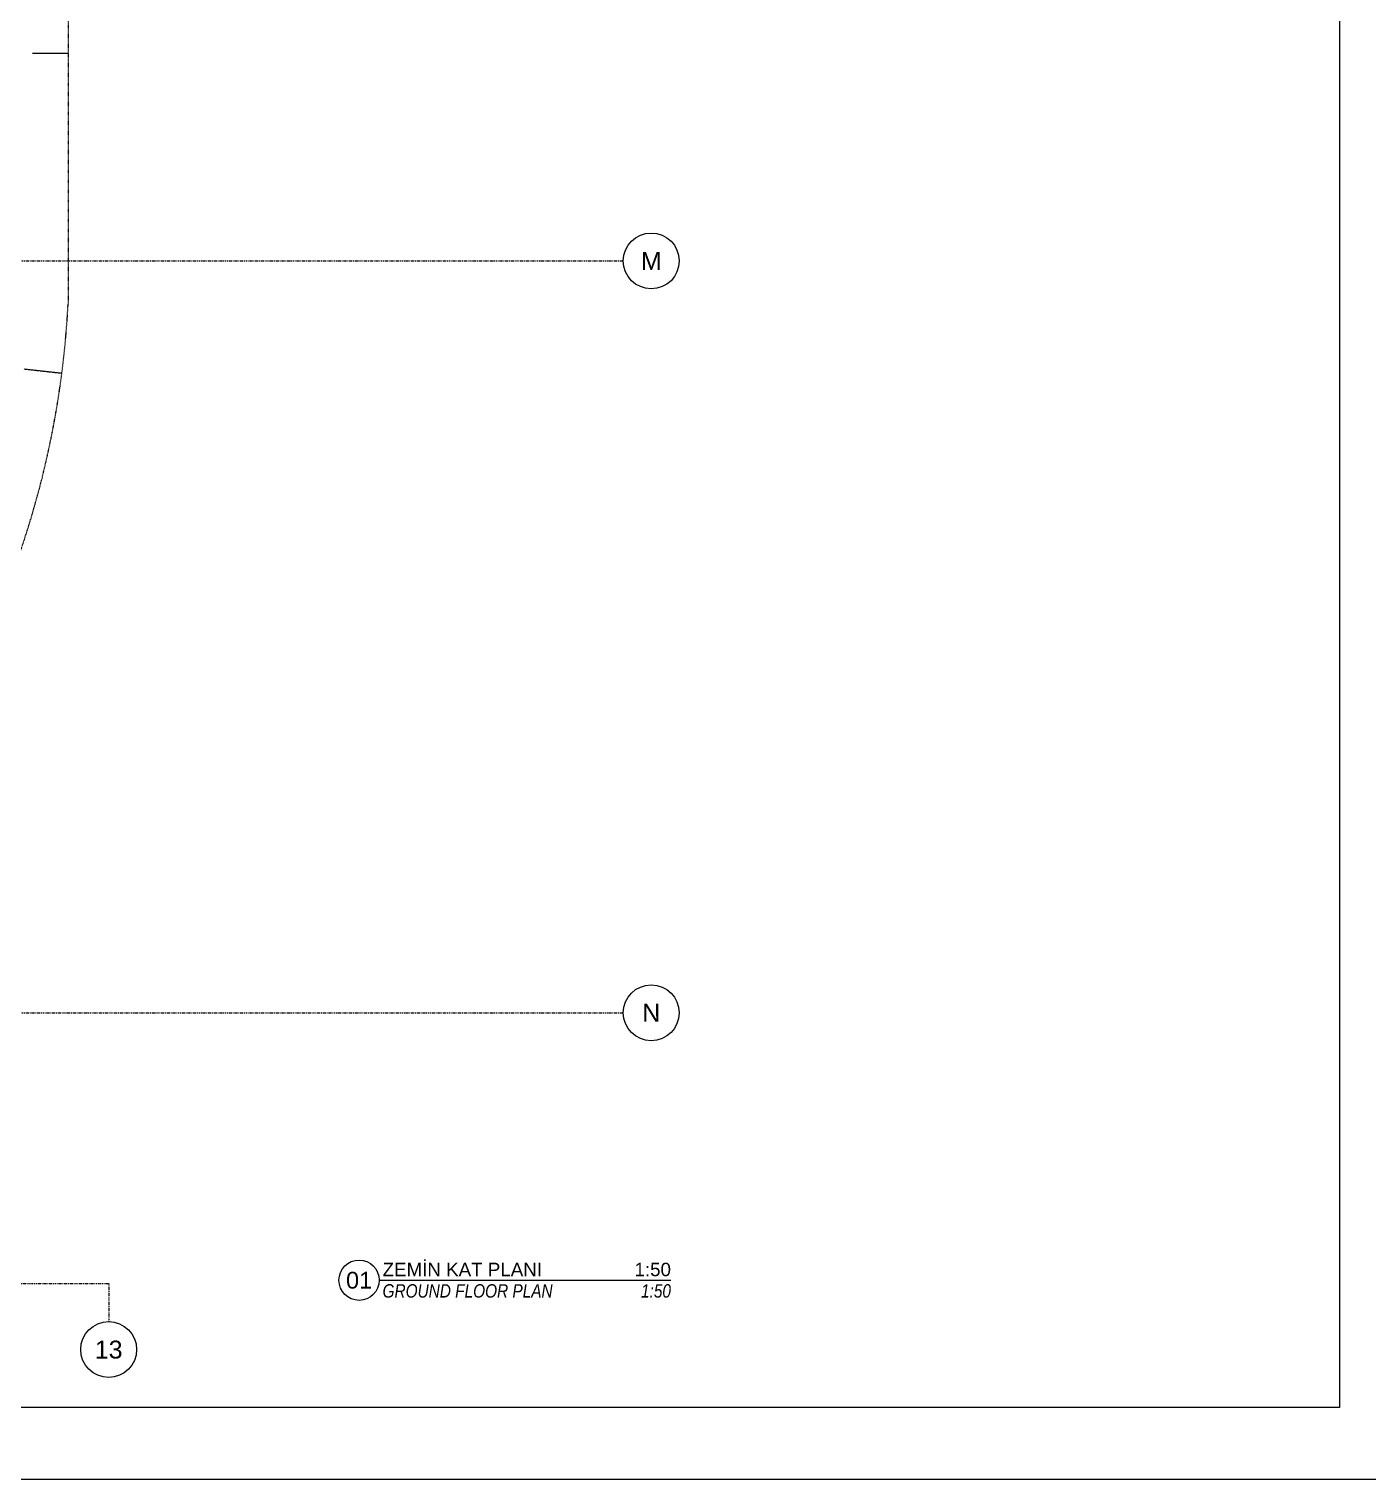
# Model space of a CAD drawing. Extents: x -9058 to 11890, y 0 to 6516.
# Drawn here: x 3941 to 5437, y 0 to 1620 of the extents above; entities that cross this region are included whole.
import ezdxf
from ezdxf.enums import TextEntityAlignment as Align

# ---------------------------------------------------------------- set-up
doc = ezdxf.new("R2010")
doc.units = 0
doc.header["$MEASUREMENT"] = 0
for name, pattern in [('DASHDOT', [1, 0.5, -0.25, 0, -0.25]), ('DOT2', [0.125, 0, -0.125]), ('HIDDEN', [0.375, 0.25, -0.125])]:
    doc.linetypes.add(name, pattern=pattern)
doc.layers.get('0').update_dxf_attribs({"color": 9, "lineweight": 9})
for name, color, linetype, lineweight in [('20', 9, 'DOT2', 9), ('21_mahal200', 9, 'Continuous', 9), ('24', 9, 'DASHDOT', 9), ('40A', 9, 'Continuous', 9)]:
    doc.layers.add(name, color=color, linetype=linetype, lineweight=lineweight)
doc.styles.add('$1$Arial', font='arial.ttf', dxfattribs={"height": 2.5})
doc.styles.add('Arial', font='arial.ttf', dxfattribs={"height": 2.5})
doc.styles.add('MuuM_TEXT-ITALIC', font='ARIALNI.TTF')

# ---------------------------------------------------------------- blocks, each defined once
blk = doc.blocks.new('0_drawinglabel')
blk.add_lwpolyline([(3, 0), (46.46, 0)])
blk.add_circle((0, 0), 3)
at = {"style": 'Arial'}
blk.add_attdef('CIZIMADI', text='', height=2, dxfattribs=at).set_placement((3.5, 0), align=Align.BOTTOM_LEFT)
blk.add_attdef('OLCEK', text='', height=2, dxfattribs=at).set_placement((46.46, 0), align=Align.BOTTOM_RIGHT)
blk.add_attdef('CIZIMNO', text='', height=2.5, dxfattribs=at).set_placement((0, 0), align=Align.MIDDLE)
at = {"style": 'MuuM_TEXT-ITALIC'}
blk.add_attdef('DRAWINGNAME', text='', height=2, dxfattribs=at).set_placement((3.5, -0.59), align=Align.TOP_LEFT)
blk.add_attdef('SCALE', text='', height=2, dxfattribs=at).set_placement((46.46, -0.59), align=Align.TOP_RIGHT)
blk = doc.blocks.new('$0$0_aks')
at = {"linetype": 'Continuous'}
blk.add_circle((0, 0), 3.12, dxfattribs=at)
at = {"style": '$1$Arial'}
blk.add_attdef('AKS', text='', height=2.5, dxfattribs=at).set_placement((0, 0), align=Align.MIDDLE_CENTER)
blk = doc.blocks.new('AKS')
at = {"layer": '24', "ltscale": 2}
for points in [[(3905.1, 1345.9), (4585.1, 1345.9)], [(3905.1, 505.9), (4585.1, 505.9)], [(3910.1, 505.9), (3910.1, 203.4), (4010.1, 203.4), (4010.1, 160.8)]]:
    blk.add_lwpolyline(points, dxfattribs=at)
at = {"layer": '24'}
ref = blk.add_blockref('$0$0_aks', (4616.3, 1345.9), dxfattribs=dict(at, xscale=10, yscale=10, zscale=10))
ref.add_attrib('AKS', 'M', dxfattribs={"layer": '0', "height": 20, "style": '$1$Arial'}).set_placement((4616.3, 1345.9), align=Align.MIDDLE_CENTER)
ref = blk.add_blockref('$0$0_aks', (4616.3, 505.9), dxfattribs=dict(at, xscale=10, yscale=10, zscale=10))
ref.add_attrib('AKS', 'N', dxfattribs={"layer": '0', "height": 20, "style": '$1$Arial'}).set_placement((4616.3, 505.9), align=Align.MIDDLE_CENTER)
ref = blk.add_blockref('$0$0_aks', (4010.1, 129.6), dxfattribs=dict(at, xscale=10, yscale=10, zscale=10))
ref.add_attrib('AKS', '13', dxfattribs={"layer": '0', "height": 20, "style": '$1$Arial'}).set_placement((4010.1, 129.6), align=Align.MIDDLE_CENTER)

msp = doc.modelspace()

# ---------------------------------------------------------------- linework, layer by layer
at = {"layer": '20'}
msp.add_lwpolyline([(3005.06, 347.61), (3005.06, 632.12), (3070.06, 632.14), (3070.12, 417.52, 0.3674516), (3920.06, 1315.86), (3920.26, 2309.12), (3985.06, 2309.12), (3984.83, 1313.52, -0.388173), (3005.06, 347.61, -142.7307254)], format="xyb", dxfattribs=at)
at = {"layer": '20', "linetype": 'HIDDEN', "ltscale": 2}
for points in [[(3945.05, 1593.17), (3985.22, 1593.18)], [(3935.68, 1240.2), (3977.87, 1235.56)]]:
    msp.add_lwpolyline(points, dxfattribs=at)
at = {"layer": '40A'}
for points in [[(5945, 4205), (0, 4205), (0, 0), (5945, 0)], [(5405.06, 80), (80, 80), (80, 4125), (5405.06, 4125)]]:
    msp.add_lwpolyline(points, close=True, dxfattribs=at)

# ---------------------------------------------------------------- block references
msp.add_blockref('AKS', (20, 15))
at = {"layer": '21_mahal200', "xscale": 7.5, "yscale": 7.5, "zscale": 7.5}
msp.add_blockref('0_drawinglabel', (4309.86, 222.1), dxfattribs=at).add_auto_attribs({'CIZIMNO': '01', 'CIZIMADI': 'ZEMİN KAT PLANI', 'OLCEK': '1:50', 'DRAWINGNAME': 'GROUND FLOOR PLAN', 'SCALE': '1:50'})

doc.saveas('drawing.dxf')
